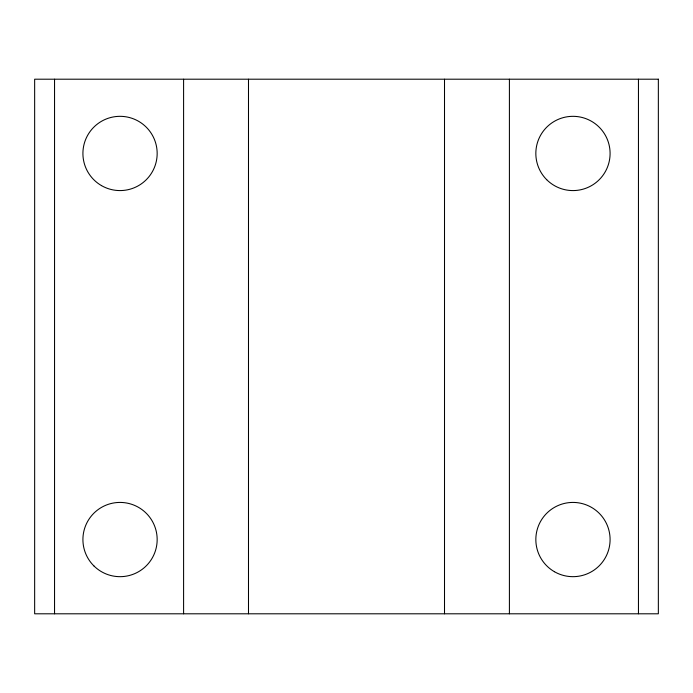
<?xml version="1.0" encoding="UTF-8"?>
<svg xmlns="http://www.w3.org/2000/svg" width="693" height="693" viewBox="0 0 693 693"><rect width="100%" height="100%" fill="white"/><g stroke="black" fill="none" stroke-linecap="round" stroke-linejoin="round"><path stroke-width="1.04" d="M638.452 79.201L638.452 613.799M509.407 79.201L509.407 613.799M444.508 79.201L444.508 613.799M248.492 79.201L248.492 613.799M183.593 79.201L183.593 613.799M54.548 79.201L54.548 613.799M658.35 79.201L34.65 79.201L34.65 613.799L658.35 613.799L658.35 79.201M546.708 179.704A37.127 37.127 0 0 0 608.826 163.063A37.127 37.127 0 0 0 563.357 117.593A37.127 37.127 0 0 0 546.708 179.704M94.005 566.016A37.127 37.127 0 0 0 155.977 548.865A37.127 37.127 0 0 0 110.135 503.768A37.127 37.127 0 0 0 94.005 566.016M101.473 185.603A37.127 37.127 0 0 0 157.164 153.448A37.127 37.127 0 0 0 101.473 121.301A37.127 37.127 0 0 0 101.473 185.603M554.4 571.699A37.127 37.127 0 0 0 610.091 539.552A37.127 37.127 0 0 0 554.4 507.397A37.127 37.127 0 0 0 554.4 571.699"/></g></svg>
